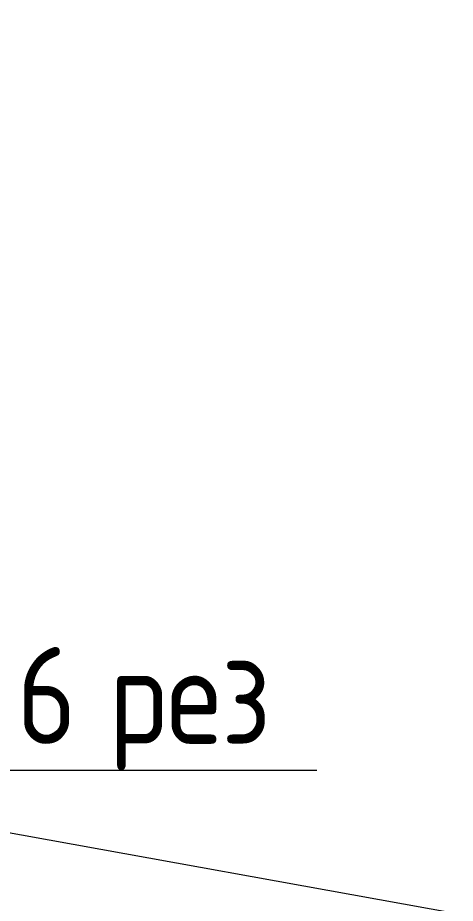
# Model space of a CAD drawing. Header units: millimetres. Extents: x -88595 to 880822, y -1054509 to -148035.
# Drawn here: x 436446 to 437576, y -347006 to -344720 of the extents above; entities that cross this region are included whole.
import ezdxf

# ---------------------------------------------------------------- set-up
doc = ezdxf.new("R2010")
doc.units = ezdxf.units.MM
doc.layers.add('Марки', color=7, linetype='Continuous', lineweight=20)
doc.styles.add('$10$GOST Common', font='GOST_Common.ttf', dxfattribs={"width": 0.9, "height": 250})

# ---------------------------------------------------------------- blocks, each defined once
blk = doc.blocks.new('$0$ADSK_M_Оборудование1 - ADSK_Марка_15_-4471664-В_ОВ3_1')
at = {"layer": 'Марки'}
blk.add_line((-18384.5, -2688.8), (-17384.5, -2688.8), dxfattribs=at)

msp = doc.modelspace()

# ---------------------------------------------------------------- linework, layer by layer
at = {"layer": 'Марки'}
msp.add_line((437576, -347031.8), (424780.2, -344720.2), dxfattribs=at)

# ---------------------------------------------------------------- block references
msp.add_blockref('$0$ADSK_M_Оборудование1 - ADSK_Марка_15_-4471664-В_ОВ3_1', (454603, -343973.1), dxfattribs=at)

# ---------------------------------------------------------------- texts
at = {"layer": 'Марки', "lineweight": 9, "char_height": 250, "attachment_point": 1, "style": '$10$GOST Common'}
for s, insert, width in [('6 ', (436443.2, -346344.1), 288.607), ('рез', (436681.3, -346344.1), 570)]:
    msp.add_mtext(s, dxfattribs=dict(at, insert=insert, width=width))

doc.saveas('drawing.dxf')
